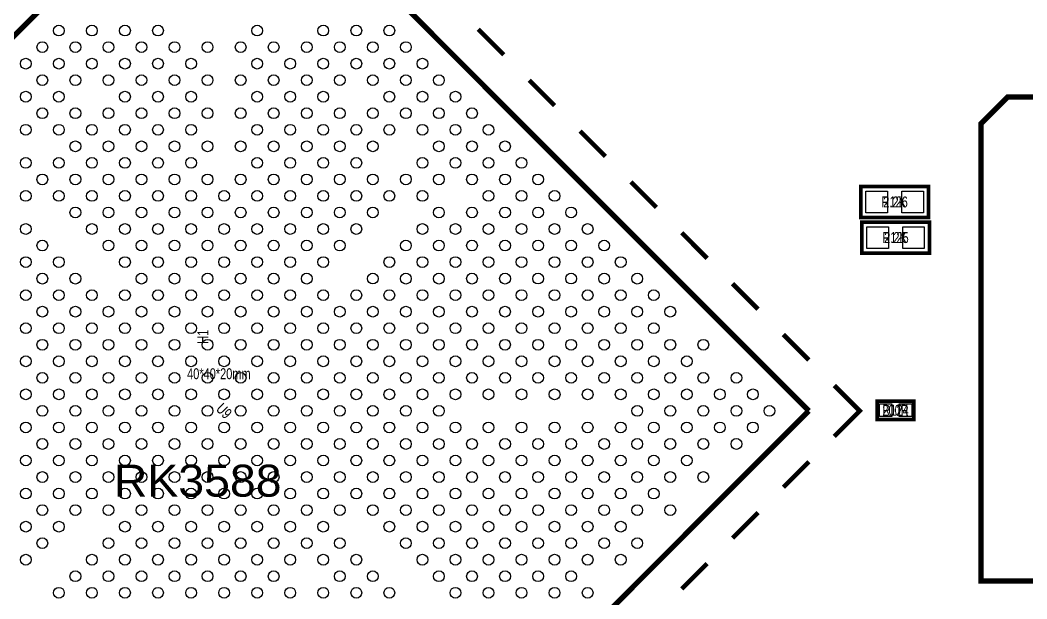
# Model space of a CAD drawing. Extents: x 0 to 125, y -10 to 88.
# Drawn here: x 27.75 to 55.75, y 38.88 to 54.96 of the extents above; entities that cross this region are included whole.
import ezdxf
from ezdxf.enums import TextEntityAlignment as Align

# ---------------------------------------------------------------- set-up
doc = ezdxf.new("R2010")
doc.units = 0
for name, color, linetype in [('BG_SILKSCREEN_TOP', 7, 'CONTINUOUS'), ('CV_SILKSCREEN_TOP', 52, 'CONTINUOUS'), ('PG_SILKSCREEN_TOP', 7, 'CONTINUOUS'), ('PIN_TOP', 92, 'CONTINUOUS'), ('RD_SILKSCREEN_TOP', 12, 'CONTINUOUS')]:
    doc.layers.add(name, color=color, linetype=linetype)

msp = doc.modelspace()

# ---------------------------------------------------------------- linework, layer by layer
at = {"layer": 'PG_SILKSCREEN_TOP'}
for points, const_width in [([(17.156379, 44.102985), (33.419847, 60.366453)], 0.150089), ([(33.419847, 60.366453), (49.683314, 44.102985)], 0.150089), ([(40.490927, 54.709593), (41.198013, 54.002483)], 0.127), ([(41.905123, 53.295372), (42.612234, 52.588262)], 0.127), ([(66.42989, 52.828698), (66.42989, 39.373302), (54.47411, 39.373302), (54.474085, 52.089609), (55.213504, 52.828698), (66.42989, 52.828698)], 0.1524), ([(43.319344, 51.881151), (44.026455, 51.174066)], 0.127), ([(44.73354, 50.466955), (45.440651, 49.759845)], 0.127), ([(53.0098, 49.4792), (51.1302, 49.4792), (51.1302, 50.3428), (53.0098, 50.3428), (53.0098, 49.4792)], 0.1016), ([(53.0352, 48.4886), (51.1556, 48.4886), (51.1556, 49.3522), (53.0352, 49.3522), (53.0352, 48.4886)], 0.1016), ([(46.147761, 49.052734), (46.854872, 48.345623)], 0.127), ([(47.561983, 47.638513), (48.269093, 46.931402)], 0.127), ([(48.976204, 46.224292), (49.683314, 45.517206)], 0.127), ([(50.3904, 44.810096), (51.09751, 44.102985), (50.3904, 43.395875)], 0.127), ([(51.5874, 43.8658), (52.6034, 43.8658), (52.6034, 44.3738), (51.5874, 44.3738), (51.5874, 43.8658)], 0.1016), ([(49.683314, 44.102985), (33.419847, 27.839518)], 0.150089), ([(48.976204, 41.981679), (49.683314, 42.688764)], 0.127), ([(47.561983, 40.567458), (48.269093, 41.274568)], 0.127), ([(46.147761, 39.153236), (46.854872, 39.860347)], 0.127)]:
    msp.add_lwpolyline(points, dxfattribs=dict(at, const_width=const_width))
at = {"layer": 'PIN_TOP'}
for points in [[(51.869823, 50.210695), (51.869823, 49.611305), (51.270433, 49.611305), (51.270433, 50.210695)], [(52.869567, 50.210695), (52.869567, 49.611305), (52.270177, 49.611305), (52.270177, 50.210695)], [(51.895223, 49.220095), (51.895223, 48.620705), (51.295833, 48.620705), (51.295833, 49.220095)], [(52.894967, 49.220095), (52.894967, 48.620705), (52.295577, 48.620705), (52.295577, 49.220095)], [(51.645312, 43.944794), (51.645312, 44.294806), (51.995324, 44.294806), (51.995324, 43.944794)], [(52.195476, 43.944794), (52.195476, 44.294806), (52.545488, 44.294806), (52.545488, 43.944794)]]:
    msp.add_lwpolyline(points, close=True, dxfattribs=at)
for centre in [(28.82359, 54.67416), (29.743019, 54.674389), (30.66227, 54.674389), (31.581446, 54.674287), (34.339301, 54.67416), (36.177703, 54.674237), (37.096929, 54.674211), (38.016104, 54.67416), (28.363951, 54.214547), (29.283203, 54.214547), (30.202657, 54.214751), (31.121909, 54.214751), (32.040982, 54.214751), (32.960234, 54.214751), (33.879663, 54.214547), (34.798864, 54.214598), (35.718064, 54.214598), (36.637341, 54.214598), (37.556542, 54.214598), (38.475742, 54.214547), (27.904415, 53.754985), (28.823564, 53.754934), (29.742816, 53.754934), (30.66227, 53.755138), (31.581446, 53.755214), (32.500621, 53.755138), (34.339225, 53.754985), (35.258477, 53.755011), (36.177703, 53.754985), (37.096929, 53.755011), (38.01618, 53.754985), (38.93533, 53.754934), (28.364028, 53.295372), (29.283203, 53.295296), (30.202454, 53.295296), (31.121807, 53.295601), (32.041084, 53.295601), (32.960437, 53.295296), (33.879612, 53.295372), (34.798838, 53.295372), (35.71809, 53.295372), (36.637316, 53.295372), (37.556567, 53.295372), (38.475793, 53.295372), (39.394968, 53.295296), (27.904415, 52.835759), (28.823641, 52.835734), (30.661991, 52.835759), (31.581446, 52.835962), (32.5009, 52.835759), (34.339225, 52.835759), (35.258477, 52.835734), (36.177703, 52.835759), (38.01618, 52.835759), (38.935406, 52.835734), (39.854607, 52.835683), (28.364028, 52.376146), (29.283279, 52.376121), (30.202353, 52.376146), (31.121629, 52.376146), (32.041262, 52.376146), (32.960462, 52.376197), (33.879612, 52.376146), (34.798864, 52.376146), (35.718064, 52.376146), (36.637341, 52.376146), (37.556542, 52.376146), (38.475793, 52.376146), (39.395044, 52.376121), (40.314143, 52.376146), (27.904415, 51.916508), (28.823666, 51.916508), (29.742816, 51.916584), (30.661991, 51.916508), (31.581446, 51.916305), (32.500824, 51.916584), (34.339225, 51.916508), (35.258477, 51.916533), (36.177703, 51.916508), (37.096929, 51.916533), (38.01618, 51.916508), (38.935431, 51.916508), (39.854581, 51.916584), (40.773756, 51.916508), (29.283203, 51.456971), (30.202429, 51.456946), (31.121807, 51.456692), (32.041008, 51.456768), (32.960437, 51.456971), (33.879688, 51.456971), (34.798838, 51.456895), (35.71809, 51.456895), (36.637316, 51.456895), (37.556567, 51.456895), (39.394968, 51.456971), (40.314194, 51.456946), (41.233369, 51.456895), (27.904415, 50.997282), (28.823564, 50.997333), (29.742816, 50.997333), (30.66227, 50.997129), (31.581369, 50.997129), (32.500621, 50.997155), (34.339301, 50.997358), (35.258477, 50.997282), (36.177703, 50.997282), (37.096929, 50.997282), (38.93533, 50.997333), (39.854607, 50.997333), (40.773807, 50.997333), (41.693008, 50.997282), (28.363951, 50.537745), (29.283203, 50.53772), (30.202657, 50.537516), (31.121807, 50.537567), (32.040982, 50.537516), (32.960234, 50.537516), (33.879663, 50.537745), (34.798914, 50.537745), (35.718064, 50.537669), (36.637341, 50.537669), (37.556567, 50.537643), (38.475742, 50.537745), (39.394968, 50.53772), (40.314194, 50.537745), (41.233446, 50.53772), (42.152595, 50.537669), (27.904338, 50.078107), (28.82359, 50.078107), (29.743019, 50.077903), (30.66222, 50.077954), (31.58142, 50.077954), (32.500621, 50.077903), (33.419847, 50.077903), (34.339301, 50.078107), (35.258527, 50.078132), (36.177703, 50.07803), (37.096954, 50.07803), (38.016104, 50.078107), (38.935355, 50.078107), (40.773833, 50.078107), (41.693059, 50.078107), (42.612234, 50.07803), (29.283406, 49.61829), (30.202581, 49.618341), (31.121807, 49.618341), (32.041059, 49.618341), (32.960208, 49.61829), (33.879485, 49.61829), (34.798914, 49.618494), (35.718166, 49.618494), (36.637341, 49.618417), (37.556491, 49.618494), (39.394968, 49.618494), (40.314194, 49.618468), (41.233446, 49.618494), (42.152672, 49.618468), (43.071847, 49.618417), (27.904364, 49.158881), (29.742968, 49.158728), (30.662194, 49.158728), (31.581446, 49.158728), (32.500672, 49.158728), (33.419847, 49.158652), (34.339073, 49.158677), (35.258527, 49.158881), (36.177779, 49.158881), (37.096878, 49.158881), (38.93533, 49.158881), (39.854607, 49.158881), (40.773807, 49.158881), (41.693059, 49.158881), (42.612285, 49.158881), (43.531409, 49.158881), (28.36418, 48.699039), (30.202581, 48.699115), (31.121807, 48.69909), (32.041059, 48.699115), (32.960285, 48.69909), (33.87946, 48.699039), (34.798711, 48.699039), (35.718166, 48.699242), (36.637341, 48.699344), (38.475742, 48.699268), (39.394968, 48.699242), (40.314194, 48.699268), (41.233446, 48.699242), (42.152672, 48.699268), (43.071847, 48.699318), (43.991022, 48.699242), (27.904542, 48.239426), (28.823742, 48.239477), (30.66222, 48.239477), (31.58142, 48.239477), (32.500672, 48.239477), (33.419898, 48.239477), (34.339073, 48.239426), (35.25835, 48.239426), (36.177703, 48.239705), (38.016104, 48.239629), (38.935355, 48.239629), (39.854581, 48.239629), (40.773833, 48.239629), (41.693059, 48.239629), (42.612234, 48.239705), (43.53146, 48.23968), (44.450864, 48.239426), (28.364104, 47.779864), (29.283355, 47.779889), (31.121807, 47.779889), (32.041059, 47.779864), (32.960285, 47.779889), (33.879536, 47.779864), (34.798711, 47.779788), (35.717886, 47.779889), (37.556567, 47.780092), (38.475742, 47.780016), (39.394968, 47.780016), (40.314194, 47.780016), (41.233446, 47.780016), (42.152595, 47.780067), (43.071872, 47.780067), (43.991301, 47.779864), (44.910477, 47.779788), (27.904567, 47.320327), (28.823717, 47.320251), (29.742968, 47.320251), (30.662194, 47.320251), (31.581446, 47.320251), (32.500672, 47.320251), (33.419923, 47.320251), (34.339149, 47.320225), (35.258248, 47.320251), (36.177499, 47.320251), (37.096929, 47.320479), (38.016205, 47.320479), (38.93533, 47.320403), (39.854607, 47.320403), (40.773807, 47.320403), (41.693008, 47.320479), (42.612234, 47.320454), (43.531688, 47.320251), (44.450914, 47.320225), (45.370013, 47.320251), (28.36418, 46.860714), (29.283355, 46.860612), (30.202581, 46.860638), (31.121807, 46.860612), (32.041059, 46.860638), (32.960285, 46.860612), (33.879536, 46.860612), (34.798686, 46.860689), (35.717886, 46.860612), (36.637112, 46.860638), (37.556567, 46.860841), (38.475793, 46.860866), (39.394968, 46.860765), (40.314194, 46.86079), (41.233369, 46.860841), (42.152621, 46.860841), (43.07205, 46.860612), (43.991327, 46.860612), (44.910451, 46.860689), (45.829652, 46.860612), (27.904542, 46.401076), (28.823793, 46.401076), (29.742943, 46.401025), (30.66222, 46.401025), (31.58142, 46.401025), (32.500672, 46.401025), (33.419923, 46.400999), (34.339073, 46.401076), (35.258324, 46.401076), (36.177474, 46.401025), (37.096751, 46.401025), (38.01618, 46.401228), (38.935431, 46.401228), (39.854581, 46.401152), (40.773756, 46.401228), (41.693008, 46.401203), (42.612462, 46.401025), (43.531688, 46.400999), (44.450864, 46.401076), (45.37009, 46.401076), (28.36418, 45.941463), (29.283406, 45.941488), (30.202581, 45.941386), (31.121807, 45.941412), (32.041059, 45.941386), (32.96031, 45.941386), (33.87946, 45.941463), (34.798711, 45.941463), (35.717937, 45.941463), (36.637112, 45.941386), (37.556338, 45.941412), (38.475793, 45.941615), (39.395044, 45.941615), (40.314143, 45.941615), (41.233395, 45.941615), (42.152824, 45.941386), (43.072075, 45.941386), (43.991225, 45.941463), (44.910477, 45.941463), (45.829703, 45.941463), (46.748878, 45.941386), (27.904542, 45.481824), (28.823793, 45.48185), (29.743044, 45.48185), (30.662194, 45.481773), (31.581446, 45.481773), (32.500672, 45.481748), (33.419847, 45.48185), (34.339073, 45.481824), (35.258324, 45.48185), (36.17755, 45.481824), (37.096725, 45.481773), (38.015977, 45.481773), (38.935406, 45.482002), (39.854607, 45.482053), (40.773756, 45.481977), (41.693211, 45.481773), (42.612462, 45.481748), (43.531612, 45.48185), (44.450864, 45.481824), (45.37009, 45.48185), (46.289316, 45.481824), (28.364155, 45.022211), (29.283406, 45.022211), (30.202657, 45.022237), (31.121807, 45.02216), (32.041084, 45.02216), (32.960208, 45.022211), (33.879485, 45.022211), (34.798686, 45.022211), (35.717937, 45.022211), (36.637163, 45.022211), (37.556338, 45.02216), (38.47559, 45.02216), (39.394968, 45.02244), (40.31422, 45.02244), (41.233598, 45.02216), (42.152849, 45.02216), (43.071999, 45.022211), (43.991251, 45.022211), (44.910451, 45.022211), (45.829728, 45.022211), (46.748929, 45.022211), (47.668129, 45.02216), (27.904542, 44.562624), (28.823793, 44.562598), (29.743019, 44.562624), (30.66227, 44.562624), (31.581446, 44.562522), (32.500621, 44.562624), (33.419847, 44.562598), (34.339073, 44.562624), (35.258324, 44.562598), (36.17755, 44.562624), (37.096802, 44.562598), (38.015951, 44.562547), (38.935152, 44.562624), (39.854607, 44.562801), (40.774036, 44.562624), (41.693211, 44.562522), (42.612386, 44.562624), (43.531612, 44.562598), (44.450864, 44.562624), (45.37009, 44.562598), (46.289316, 44.562624), (47.208567, 44.562598), (48.127717, 44.562547), (28.36418, 44.102985), (29.283406, 44.102985), (30.202657, 44.102985), (31.121909, 44.102985), (32.040982, 44.102985), (32.960234, 44.102985), (33.87946, 44.102985), (34.798711, 44.102985), (35.717937, 44.102985), (36.637189, 44.102985), (37.556415, 44.102985), (38.475514, 44.102985), (39.394765, 44.102985), (44.910477, 44.102985), (45.829703, 44.102985), (46.748954, 44.102985), (47.66818, 44.102985), (48.587279, 44.102985), (27.904542, 43.643347), (28.823793, 43.643372), (29.743019, 43.643347), (30.66227, 43.643347), (31.581446, 43.643448), (32.500621, 43.643347), (33.419847, 43.643372), (34.339073, 43.643347), (35.258324, 43.643372), (36.17755, 43.643347), (37.096802, 43.643372), (38.015951, 43.643423), (38.935152, 43.643347), (39.854607, 43.643169), (40.774036, 43.643347), (41.693211, 43.643448), (42.612386, 43.643347), (43.531612, 43.643372), (44.450864, 43.643347), (45.37009, 43.643372), (46.289316, 43.643347), (47.208567, 43.643372), (48.127717, 43.643423), (28.364155, 43.183759), (29.283406, 43.183759), (30.202657, 43.183734), (31.121807, 43.18381), (32.041084, 43.18381), (32.960208, 43.183759), (33.879485, 43.183759), (34.798686, 43.183759), (35.717937, 43.183759), (36.637163, 43.183759), (37.556338, 43.18381), (38.47559, 43.18381), (39.394968, 43.183531), (40.31422, 43.183531), (41.233598, 43.18381), (42.152849, 43.18381), (43.071999, 43.183759), (43.991251, 43.183759), (44.910451, 43.183759), (45.829728, 43.183759), (46.748929, 43.183759), (47.668129, 43.18381), (27.904542, 42.724146), (28.823793, 42.724121), (29.743044, 42.724121), (30.662194, 42.724197), (31.581446, 42.724197), (32.500672, 42.724222), (33.419847, 42.724121), (34.339073, 42.724146), (35.258324, 42.724121), (36.17755, 42.724146), (37.096725, 42.724197), (38.015977, 42.724197), (38.935406, 42.723968), (39.854607, 42.723918), (40.773756, 42.723994), (41.693211, 42.724197), (42.612462, 42.724222), (43.531612, 42.724121), (44.450864, 42.724146), (45.37009, 42.724121), (46.289316, 42.724146), (28.36418, 42.264508), (29.283406, 42.264482), (30.202581, 42.264584), (31.121807, 42.264559), (32.041059, 42.264584), (32.96031, 42.264584), (33.87946, 42.264508), (34.798711, 42.264508), (35.717937, 42.264508), (36.637112, 42.264584), (37.556338, 42.264559), (38.475793, 42.264355), (39.395044, 42.264355), (40.314143, 42.264355), (41.233395, 42.264355), (42.152824, 42.264584), (43.072075, 42.264584), (43.991225, 42.264508), (44.910477, 42.264508), (45.829703, 42.264508), (46.748878, 42.264584), (27.904542, 41.804895), (28.823793, 41.804895), (29.742943, 41.804946), (30.66222, 41.804946), (31.58142, 41.804946), (32.500672, 41.804946), (33.419923, 41.804971), (34.339073, 41.804895), (35.258324, 41.804895), (36.177474, 41.804946), (37.096751, 41.804946), (38.01618, 41.804742), (38.935431, 41.804742), (39.854581, 41.804819), (40.773756, 41.804742), (41.693008, 41.804768), (42.612462, 41.804946), (43.531688, 41.804971), (44.450864, 41.804895), (45.37009, 41.804895), (28.36418, 41.345256), (29.283355, 41.345358), (30.202581, 41.345333), (31.121807, 41.345358), (32.041059, 41.345333), (32.960285, 41.345358), (33.879536, 41.345358), (34.798686, 41.345282), (35.717886, 41.345358), (36.637112, 41.345333), (37.556567, 41.345129), (38.475793, 41.345104), (39.394968, 41.345206), (40.314194, 41.34518), (41.233369, 41.345129), (42.152621, 41.345129), (43.07205, 41.345358), (43.991327, 41.345358), (44.910451, 41.345282), (45.829652, 41.345358), (27.904567, 40.885643), (28.823717, 40.88572), (30.662194, 40.88572), (31.581446, 40.88572), (32.500672, 40.88572), (33.419923, 40.88572), (34.339149, 40.885745), (35.258248, 40.88572), (36.177499, 40.88572), (38.016205, 40.885491), (38.93533, 40.885567), (39.854607, 40.885567), (40.773807, 40.885567), (41.693008, 40.885491), (42.612234, 40.885516), (43.531688, 40.88572), (44.450914, 40.885745), (28.364104, 40.426107), (30.202581, 40.426107), (31.121807, 40.426081), (32.041059, 40.426107), (32.960285, 40.426081), (33.879536, 40.426107), (34.798711, 40.426183), (35.717886, 40.426081), (36.637341, 40.425903), (38.475742, 40.425954), (39.394968, 40.425954), (40.314194, 40.425954), (41.233446, 40.425954), (42.152595, 40.425903), (43.071872, 40.425903), (43.991301, 40.426107), (44.910477, 40.426183), (27.904542, 39.966544), (29.742943, 39.966494), (30.66222, 39.966494), (31.58142, 39.966494), (32.500672, 39.966494), (33.419898, 39.966494), (34.339073, 39.966544), (35.25835, 39.966544), (36.177703, 39.966265), (37.096954, 39.966265), (38.935355, 39.966341), (39.854581, 39.966341), (40.773833, 39.966341), (41.693059, 39.966341), (42.612234, 39.966265), (43.53146, 39.96629), (44.450864, 39.966544), (29.283355, 39.506881), (30.202581, 39.506855), (31.121807, 39.506881), (32.041059, 39.506855), (32.960285, 39.506881), (33.87946, 39.506931), (34.798711, 39.506931), (36.637341, 39.506627), (37.556491, 39.506728), (39.394968, 39.506728), (40.314194, 39.506703), (41.233446, 39.506728), (42.152672, 39.506703), (43.071847, 39.506652), (28.823793, 39.047318), (29.742968, 39.047242), (30.662194, 39.047242), (31.581446, 39.047242), (32.500672, 39.047242), (33.419847, 39.047318), (34.339073, 39.047293), (35.258527, 39.04709), (36.177779, 39.04709), (37.096878, 39.04709), (38.016129, 39.04709), (39.854607, 39.04709), (40.773807, 39.04709), (41.693059, 39.04709), (42.612285, 39.04709), (43.531409, 39.04709)]:
    msp.add_circle(centre, 0.14986, dxfattribs=at)

# ---------------------------------------------------------------- texts
at = {"layer": 'BG_SILKSCREEN_TOP', "width": 1.085714}
msp.add_text('RK3588', height=0.889, dxfattribs=at).set_placement((30.353, 41.7195))
at = {"layer": 'CV_SILKSCREEN_TOP', "width": 0.75}
for s, p in [('2.2K', (52.07, 49.7586)), ('2.2K', (52.0954, 48.768)), ('40*40*20mm', (33.274, 44.9834)), ('200R', (52.0954, 43.9674))]:
    msp.add_text(s, height=0.3048, dxfattribs=at).set_placement(p, align=Align.CENTER)
at = {"layer": 'RD_SILKSCREEN_TOP', "width": 0.75}
for s, p in [('R126', (52.07, 49.7586)), ('R125', (52.0954, 48.768)), ('R124', (52.0954, 43.9674))]:
    msp.add_text(s, height=0.3048, dxfattribs=at).set_placement(p, align=Align.CENTER)
for s, rotation, p in [('H1', 90, (32.9819, 46.164373)), ('U9', 315, (33.311795, 43.995518))]:
    msp.add_text(s, height=0.3048, rotation=rotation, dxfattribs=at).set_placement(p, align=Align.CENTER)

doc.saveas('drawing.dxf')
